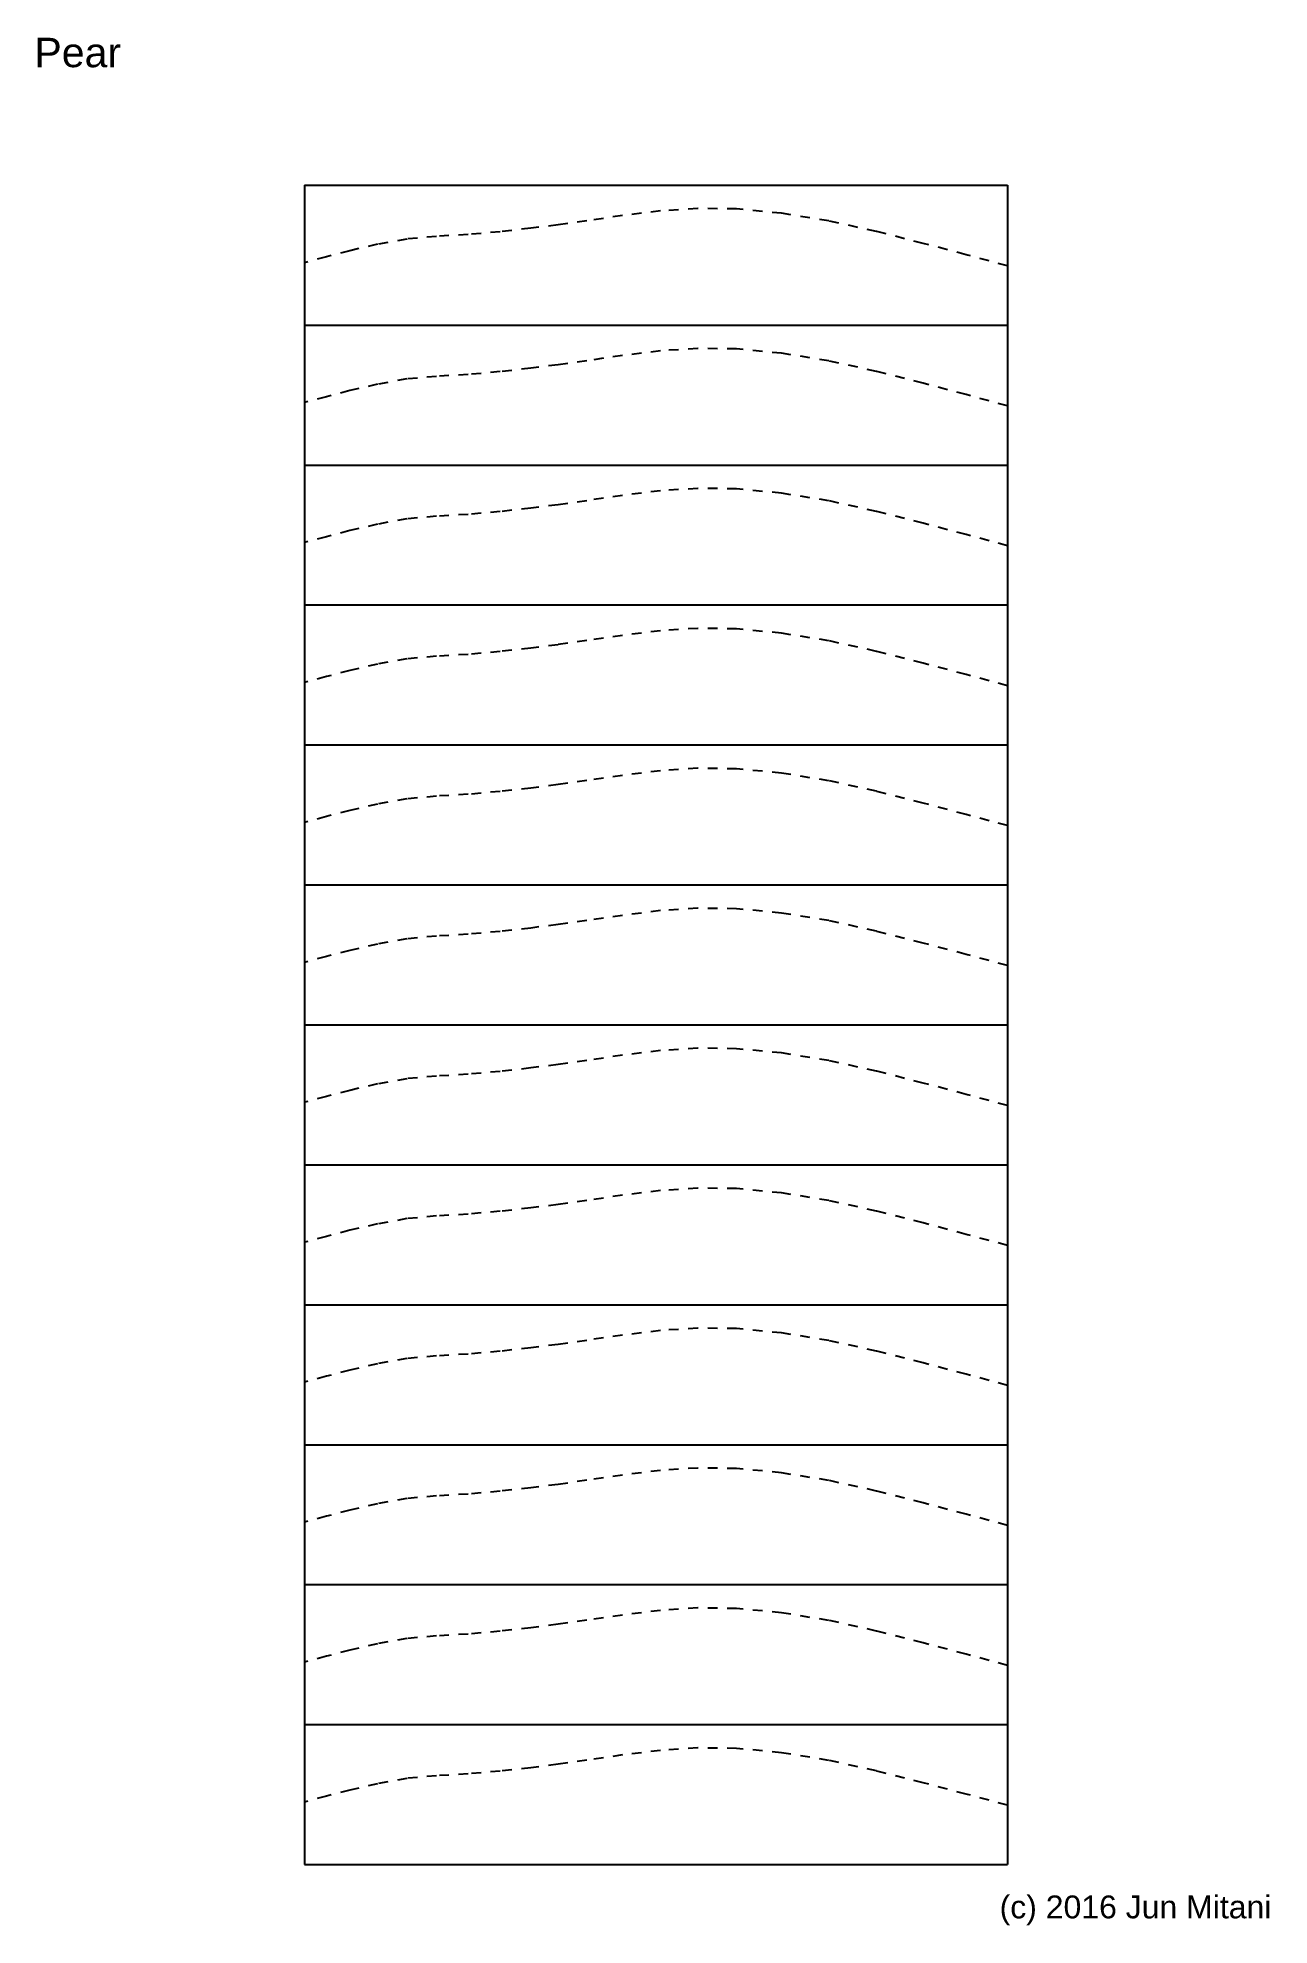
# Model space of a CAD drawing. Extents: x 11 to 192, y -288 to -10.
import ezdxf

# ---------------------------------------------------------------- set-up
doc = ezdxf.new("R2010")
doc.units = 0
for name, pattern in [('AI-LINETYPE-1', [2.822222, 1.411111, -1.411111]), ('AI-LINETYPE-10', [2.822222, 1.411111, -1.411111]), ('AI-LINETYPE-11', [2.822222, 1.411111, -1.411111]), ('AI-LINETYPE-12', [2.822222, 1.411111, -1.411111]), ('AI-LINETYPE-2', [2.822222, 1.411111, -1.411111]), ('AI-LINETYPE-3', [2.822222, 1.411111, -1.411111]), ('AI-LINETYPE-4', [2.822222, 1.411111, -1.411111]), ('AI-LINETYPE-5', [2.822222, 1.411111, -1.411111]), ('AI-LINETYPE-6', [2.822222, 1.411111, -1.411111]), ('AI-LINETYPE-7', [2.822222, 1.411111, -1.411111]), ('AI-LINETYPE-8', [2.822222, 1.411111, -1.411111]), ('AI-LINETYPE-9', [2.822222, 1.411111, -1.411111])]:
    doc.linetypes.add(name, pattern=pattern)
for name, color, linetype in [('CUTLINE', 7, 'CONTINUOUS'), ('MOUNTAINLINE', 7, 'CONTINUOUS'), ('TEXT', 7, 'CONTINUOUS'), ('VALLEYLINE', 7, 'CONTINUOUS')]:
    doc.layers.add(name, color=color, linetype=linetype)

# ---------------------------------------------------------------- blocks, each defined once
blk = doc.blocks.new('BLOCK_2')
at = {"layer": 'CUTLINE', "color": 7}
for points in [[(50.47, -155.41), (50.47, -155.41)], [(50.47, -278.69), (153.68, -278.69)]]:
    blk.add_lwpolyline(points, dxfattribs=at)
blk = doc.blocks.new('BLOCK_3')
at = {"layer": 'CUTLINE', "color": 7}
for points in [[(153.68, -155.41), (153.68, -155.41)], [(153.68, -278.69), (153.68, -278.69)]]:
    blk.add_lwpolyline(points, dxfattribs=at)
blk = doc.blocks.new('BLOCK_4')
at = {"layer": 'CUTLINE', "color": 7}
blk.add_lwpolyline([(50.47, -32.12), (153.68, -32.12)], dxfattribs=at)
blk = doc.blocks.new('BLOCK_5')
at = {"layer": 'CUTLINE', "color": 7}
for points in [[(50.47, -32.12), (50.47, -278.69)], [(153.68, -155.41), (153.68, -155.41)]]:
    blk.add_lwpolyline(points, dxfattribs=at)
blk = doc.blocks.new('BLOCK_6')
at = {"layer": 'CUTLINE', "color": 7}
blk.add_lwpolyline([(153.68, -32.12), (153.68, -278.69)], dxfattribs=at)
blk = doc.blocks.new('BLOCK_7')
at = {"layer": 'MOUNTAINLINE', "color": 7}
blk.add_lwpolyline([(50.47, -155.41), (153.68, -155.41)], dxfattribs=at)
blk = doc.blocks.new('BLOCK_8')
at = {"layer": 'MOUNTAINLINE', "color": 7}
blk.add_lwpolyline([(50.47, -175.96), (153.68, -175.96)], dxfattribs=at)
blk = doc.blocks.new('BLOCK_9')
at = {"layer": 'MOUNTAINLINE', "color": 7}
blk.add_lwpolyline([(50.47, -196.5), (153.68, -196.5)], dxfattribs=at)
blk = doc.blocks.new('BLOCK_10')
at = {"layer": 'MOUNTAINLINE', "color": 7}
blk.add_lwpolyline([(50.47, -217.05), (153.68, -217.05)], dxfattribs=at)
blk = doc.blocks.new('BLOCK_11')
at = {"layer": 'MOUNTAINLINE', "color": 7}
blk.add_lwpolyline([(50.47, -237.6), (153.68, -237.6)], dxfattribs=at)
blk = doc.blocks.new('BLOCK_12')
at = {"layer": 'MOUNTAINLINE', "color": 7}
blk.add_lwpolyline([(50.47, -258.15), (153.68, -258.15)], dxfattribs=at)
blk = doc.blocks.new('BLOCK_13')
at = {"layer": 'MOUNTAINLINE', "color": 7}
blk.add_lwpolyline([(50.47, -52.67), (153.68, -52.67)], dxfattribs=at)
blk = doc.blocks.new('BLOCK_14')
at = {"layer": 'MOUNTAINLINE', "color": 7}
blk.add_lwpolyline([(50.47, -73.22), (153.68, -73.22)], dxfattribs=at)
blk = doc.blocks.new('BLOCK_15')
at = {"layer": 'MOUNTAINLINE', "color": 7}
blk.add_lwpolyline([(50.47, -93.76), (153.68, -93.76)], dxfattribs=at)
blk = doc.blocks.new('BLOCK_16')
at = {"layer": 'MOUNTAINLINE', "color": 7}
blk.add_lwpolyline([(50.47, -114.31), (153.68, -114.31)], dxfattribs=at)
blk = doc.blocks.new('BLOCK_17')
at = {"layer": 'MOUNTAINLINE', "color": 7}
blk.add_lwpolyline([(50.47, -134.86), (153.68, -134.86)], dxfattribs=at)

msp = doc.modelspace()

# ---------------------------------------------------------------- linework, layer by layer
at = {"layer": 'VALLEYLINE', "color": 7, "linetype": 'AI-LINETYPE-12'}
msp.add_lwpolyline([(153.68, -43.97), (147.58, -42.33), (141.31, -40.67), (134.44, -38.93), (127.46, -37.38), (120.51, -36.25), (113.91, -35.62), (108.2, -35.54), (102.73, -35.9), (97.15, -36.59), (91.92, -37.35), (87.7, -37.95), (83.72, -38.45), (79.21, -38.95), (74.5, -39.37), (69.86, -39.64), (65.51, -40.03), (61.2, -40.8), (57.12, -41.74), (53.7, -42.63), (50.47, -43.5)], dxfattribs=at)
at = {"layer": 'VALLEYLINE', "color": 7, "linetype": 'AI-LINETYPE-11'}
msp.add_lwpolyline([(153.68, -64.52), (147.58, -62.88), (141.31, -61.21), (134.44, -59.48), (127.46, -57.92), (120.51, -56.8), (113.91, -56.17), (108.2, -56.09), (102.73, -56.45), (97.15, -57.14), (91.92, -57.9), (87.7, -58.49), (83.72, -59), (79.21, -59.5), (74.5, -59.92), (69.86, -60.19), (65.51, -60.57), (61.2, -61.35), (57.12, -62.29), (53.7, -63.18), (50.47, -64.04)], dxfattribs=at)
at = {"layer": 'VALLEYLINE', "color": 7, "linetype": 'AI-LINETYPE-10'}
msp.add_lwpolyline([(153.68, -85.06), (147.58, -83.43), (141.31, -81.76), (134.44, -80.03), (127.46, -78.47), (120.51, -77.35), (113.91, -76.72), (108.2, -76.64), (102.73, -77), (97.15, -77.68), (91.92, -78.45), (87.7, -79.04), (83.72, -79.55), (79.21, -80.05), (74.5, -80.46), (69.86, -80.73), (65.51, -81.12), (61.2, -81.9), (57.12, -82.84), (53.7, -83.73), (50.47, -84.59)], dxfattribs=at)
at = {"layer": 'VALLEYLINE', "color": 7, "linetype": 'AI-LINETYPE-9'}
msp.add_lwpolyline([(153.68, -105.61), (147.58, -103.98), (141.31, -102.31), (134.44, -100.57), (127.46, -99.02), (120.51, -97.9), (113.91, -97.27), (108.2, -97.19), (102.73, -97.55), (97.15, -98.23), (91.92, -98.99), (87.7, -99.59), (83.72, -100.1), (79.21, -100.59), (74.5, -101.01), (69.86, -101.28), (65.51, -101.67), (61.2, -102.44), (57.12, -103.38), (53.7, -104.27), (50.47, -105.14)], dxfattribs=at)
at = {"layer": 'VALLEYLINE', "color": 7, "linetype": 'AI-LINETYPE-8'}
msp.add_lwpolyline([(153.68, -126.16), (147.58, -124.53), (141.31, -122.86), (134.44, -121.12), (127.46, -119.57), (120.51, -118.44), (113.91, -117.82), (108.2, -117.74), (102.73, -118.1), (97.15, -118.78), (91.92, -119.54), (87.7, -120.14), (83.72, -120.64), (79.21, -121.14), (74.5, -121.56), (69.86, -121.83), (65.51, -122.22), (61.2, -122.99), (57.12, -123.93), (53.7, -124.82), (50.47, -125.69)], dxfattribs=at)
at = {"layer": 'VALLEYLINE', "color": 7, "linetype": 'AI-LINETYPE-7'}
msp.add_lwpolyline([(153.68, -146.71), (147.58, -145.07), (141.31, -143.41), (134.44, -141.67), (127.46, -140.11), (120.51, -138.99), (113.91, -138.36), (108.2, -138.28), (102.73, -138.64), (97.15, -139.33), (91.92, -140.09), (87.7, -140.68), (83.72, -141.19), (79.21, -141.69), (74.5, -142.11), (69.86, -142.38), (65.51, -142.77), (61.2, -143.54), (57.12, -144.48), (53.7, -145.37), (50.47, -146.24)], dxfattribs=at)
at = {"layer": 'VALLEYLINE', "color": 7, "linetype": 'AI-LINETYPE-6'}
msp.add_lwpolyline([(153.68, -167.26), (147.58, -165.62), (141.31, -163.95), (134.44, -162.22), (127.46, -160.66), (120.51, -159.54), (113.91, -158.91), (108.2, -158.83), (102.73, -159.19), (97.15, -159.87), (91.92, -160.64), (87.7, -161.23), (83.72, -161.74), (79.21, -162.24), (74.5, -162.66), (69.86, -162.93), (65.51, -163.31), (61.2, -164.09), (57.12, -165.03), (53.7, -165.92), (50.47, -166.78)], dxfattribs=at)
at = {"layer": 'VALLEYLINE', "color": 7, "linetype": 'AI-LINETYPE-5'}
msp.add_lwpolyline([(153.68, -187.8), (147.58, -186.17), (141.31, -184.5), (134.44, -182.76), (127.46, -181.21), (120.51, -180.09), (113.91, -179.46), (108.2, -179.38), (102.73, -179.74), (97.15, -180.42), (91.92, -181.19), (87.7, -181.78), (83.72, -182.29), (79.21, -182.78), (74.5, -183.2), (69.86, -183.47), (65.51, -183.86), (61.2, -184.64), (57.12, -185.57), (53.7, -186.47), (50.47, -187.33)], dxfattribs=at)
at = {"layer": 'VALLEYLINE', "color": 7, "linetype": 'AI-LINETYPE-4'}
msp.add_lwpolyline([(153.68, -208.35), (147.58, -206.72), (141.31, -205.05), (134.44, -203.31), (127.46, -201.76), (120.51, -200.64), (113.91, -200.01), (108.2, -199.93), (102.73, -200.29), (97.15, -200.97), (91.92, -201.73), (87.7, -202.33), (83.72, -202.84), (79.21, -203.33), (74.5, -203.75), (69.86, -204.02), (65.51, -204.41), (61.2, -205.18), (57.12, -206.12), (53.7, -207.01), (50.47, -207.88)], dxfattribs=at)
at = {"layer": 'VALLEYLINE', "color": 7, "linetype": 'AI-LINETYPE-3'}
msp.add_lwpolyline([(153.68, -228.9), (147.58, -227.27), (141.31, -225.6), (134.44, -223.86), (127.46, -222.31), (120.51, -221.18), (113.91, -220.55), (108.2, -220.48), (102.73, -220.83), (97.15, -221.52), (91.92, -222.28), (87.7, -222.88), (83.72, -223.38), (79.21, -223.88), (74.5, -224.3), (69.86, -224.57), (65.51, -224.96), (61.2, -225.73), (57.12, -226.67), (53.7, -227.56), (50.47, -228.43)], dxfattribs=at)
at = {"layer": 'VALLEYLINE', "color": 7, "linetype": 'AI-LINETYPE-2'}
msp.add_lwpolyline([(153.68, -249.45), (147.58, -247.81), (141.31, -246.15), (134.44, -244.41), (127.46, -242.85), (120.51, -241.73), (113.91, -241.1), (108.2, -241.02), (102.73, -241.38), (97.15, -242.07), (91.92, -242.83), (87.7, -243.42), (83.72, -243.93), (79.21, -244.43), (74.5, -244.85), (69.86, -245.12), (65.51, -245.51), (61.2, -246.28), (57.12, -247.22), (53.7, -248.11), (50.47, -248.97)], dxfattribs=at)
at = {"layer": 'VALLEYLINE', "color": 7, "linetype": 'AI-LINETYPE-1'}
msp.add_lwpolyline([(153.68, -269.99), (147.58, -268.36), (141.31, -266.69), (134.44, -264.96), (127.46, -263.4), (120.51, -262.28), (113.91, -261.65), (108.2, -261.57), (102.73, -261.93), (97.15, -262.61), (91.92, -263.38), (87.7, -263.97), (83.72, -264.48), (79.21, -264.98), (74.5, -265.39), (69.86, -265.66), (65.51, -266.05), (61.2, -266.83), (57.12, -267.77), (53.7, -268.66), (50.47, -269.52)], dxfattribs=at)

# ---------------------------------------------------------------- block references
at = {"layer": 'CUTLINE'}
for name in ['BLOCK_4', 'BLOCK_5', 'BLOCK_6', 'BLOCK_2', 'BLOCK_3']:
    msp.add_blockref(name, (0, 0), dxfattribs=at)
at = {"layer": 'MOUNTAINLINE'}
for name in ['BLOCK_13', 'BLOCK_14', 'BLOCK_15', 'BLOCK_16', 'BLOCK_17', 'BLOCK_7', 'BLOCK_8', 'BLOCK_9', 'BLOCK_10', 'BLOCK_11', 'BLOCK_12']:
    msp.add_blockref(name, (0, 0), dxfattribs=at)

# ---------------------------------------------------------------- texts
at = {"layer": 'TEXT', "color": 7, "attachment_point": 7}
for s, insert, char_height in [('\\fArial|b0|i0|c0|p34;\\W1;Pear', (10.83, -14.86), 4.318), ('\\fArial|b0|i0|c0|p34;\\W1;(c) 2016 Jun Mitani', (152.51, -287.61), 3.3584)]:
    msp.add_mtext(s, dxfattribs=dict(at, insert=insert, char_height=char_height))

doc.saveas('drawing.dxf')
